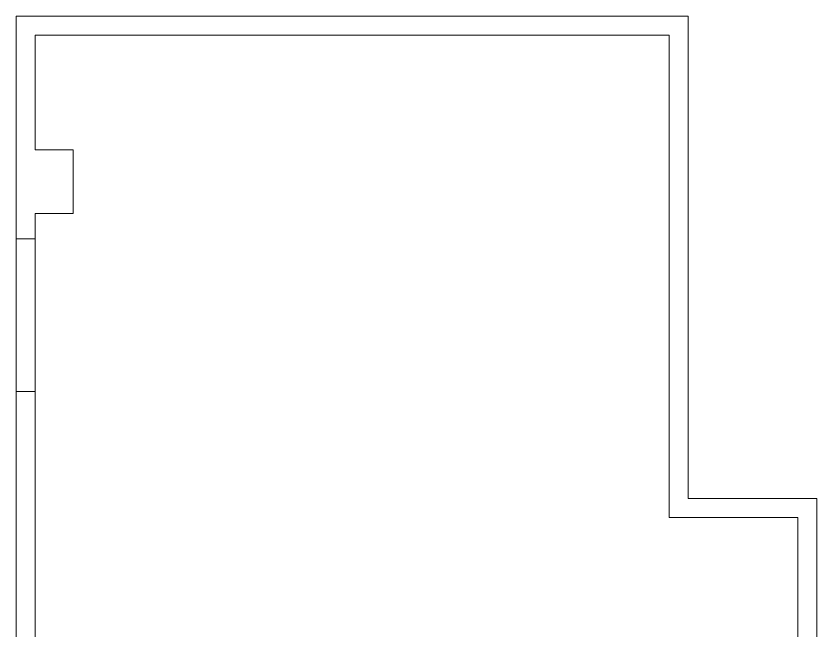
# Model space of a CAD drawing. Header units: inches. Extents: x -1979 to 7680, y -968 to 3127.
# Drawn here: x 777 to 1407, y 786 to 1270 of the extents above; entities that cross this region are included whole.
import ezdxf

# ---------------------------------------------------------------- set-up
doc = ezdxf.new("R2010")
doc.units = ezdxf.units.IN
doc.header["$MEASUREMENT"] = 0

msp = doc.modelspace()

# ---------------------------------------------------------------- linework, layer by layer
at = {"lineweight": 20}
for p, q in [((777.2, 1269.77), (777.2, 1094.35)), ((777.2, 1164.35), (777.2, 1269.77)), ((777.2, 1269.77), (1305.99, 1269.77)), ((1305.99, 1269.77), (1305.99, 890.2)), ((792.2, 1164.35), (792.2, 1254.77)), ((792.2, 1254.77), (1290.99, 1254.77)), ((1290.99, 1254.77), (1290.99, 875.2)), ((822.2, 1164.35), (792.2, 1164.35)), ((822.2, 1114.35), (822.2, 1164.35)), ((792.2, 1094.35), (792.2, 1114.35)), ((792.2, 1114.35), (822.2, 1114.35)), ((792.2, 1094.35), (777.2, 1094.35)), ((777.2, 1094.35), (777.2, 974.35)), ((792.2, 974.35), (792.2, 1094.35)), ((777.2, 775.35), (777.2, 974.35)), ((777.2, 974.35), (792.2, 974.35)), ((792.2, 760.35), (792.2, 974.35)), ((1407.28, 890.2), (1305.99, 890.2)), ((1407.28, 664.81), (1407.28, 890.2)), ((1392.28, 875.2), (1290.99, 875.2)), ((1392.28, 679.81), (1392.28, 875.2))]:
    msp.add_line(p, q, dxfattribs=at)

doc.saveas('drawing.dxf')
